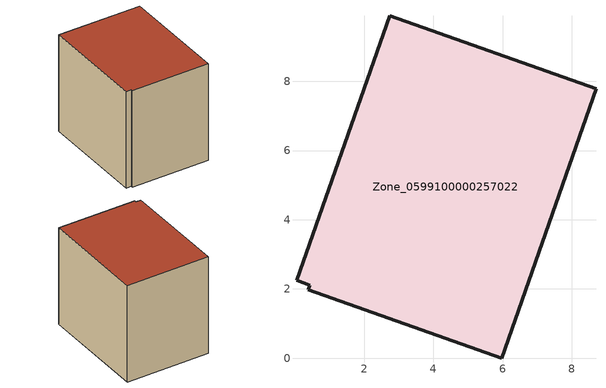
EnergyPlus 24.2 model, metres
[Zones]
Zone_0599100000257022
 floor ground (C_G): 0.05,2.25 2.74,9.89 8.7,7.78 5.97,0 0.39,1.98 0.43,2.11 z0.51
 wall outside (C_F): 8.7,7.78 2.74,9.89 0.05,2.25 0.43,2.11 0.39,1.98 5.97,0 8.7,7.78 z0.51:8.07
 roof outside (C_R): 2.74,9.89 0.05,2.25 0.43,2.11 0.39,1.98 5.97,0 8.7,7.78 z8.07
[BUILDING]
Pand.0599100000257022: North Axis=0; Terrain=City; Loads Convergence Tolerance Value=0.04; Temperature Convergence Tolerance Value=0.4; Solar Distribution=FullExterior; Maximum Number of Warmup Days=25; Minimum Number of Warmup Days=1
[Site:Location]
Rotterdam.The.Hague.AP_ZH_NLD Design_Conditions: Latitude=51.96; Longitude=4.45; Time Zone=1; Elevation=-4.5
[SITE:GROUNDTEMPERATURE:BUILDINGSURFACE]
18, 18, 18, 18, 18, 18, 18, 18, 18, 18, 18, 18
[MATERIAL] Thermal Absorptance=0.9; Solar Absorptance=0.7; Visible Absorptance=0.7
Name | Roughness | Thickness | Conductivity | Density | Specific Heat
G.TI.1965-1974 | MediumSmooth | 0.15 | 0.882353 | 540 | 1210
F.TI.1965-1974 | Rough | 0.3 | 0.697674 | 1920 | 840
R.TI.1965-1974 | MediumRough | 0.2 | 0.232558 | 1500 | 1000
[CONSTRUCTION]
C_G: G.TI.1965-1974
C_F: F.TI.1965-1974
C_R: R.TI.1965-1974
[ZONE]
Zone_0599100000257022: Type=1; Multiplier=1; Ceiling Height=Autocalculate; Volume=Autocalculate; Floor Area=autocalculate; Part of Total Floor Area=Yes
[ZONEINFILTRATION:DESIGNFLOWRATE]
Infil_Zone_0599100000257022: Zone or ZoneList or Space or SpaceList=Zone_0599100000257022; Schedule=AlwaysOn; Design Flow Rate Calculation Method=Flow/Area; Flow Rate per Floor Area=0.003; Constant Term Coefficient=1; Temperature Term Coefficient=0; Velocity Term Coefficient=0; Velocity Squared Term Coefficient=0
[HVACTEMPLATE:ZONE:IDEALLOADSAIRSYSTEM]
Zone_0599100000257022: Maximum Heating Supply Air Temperature=50; Minimum Cooling Supply Air Temperature=13; Maximum Heating Supply Air Humidity Ratio=0.0156; Minimum Cooling Supply Air Humidity Ratio=0.0077; Heating Limit=NoLimit; Cooling Limit=NoLimit; Dehumidification Control Type=ConstantSensibleHeatRatio; Cooling Sensible Heat Ratio=0.7; Dehumidification Setpoint=60; Humidification Control Type=None; Humidification Setpoint=30; Outdoor Air Method=None; Outdoor Air Flow Rate per Person=0.00944; Outdoor Air Flow Rate per Zone Floor Area=0; Outdoor Air Flow Rate per Zone=0; Demand Controlled Ventilation Type=None; Outdoor Air Economizer Type=NoEconomizer; Heat Recovery Type=None; Sensible Heat Recovery Effectiveness=0.7; Latent Heat Recovery Effectiveness=0.65
[ZONECONTROL:THERMOSTAT]
ThermostatControl_Zone_0599100000257022: Zone or ZoneList=Zone_0599100000257022; Control Type Schedule=DualSetpointControlType; Control 1=Thermostat_Zone_0599100000257022; Temperature Difference Between Cutout And Setpoint=0
[THERMOSTATSETPOINT:DUALSETPOINT]
Thermostat_Zone_0599100000257022: Heating Setpoint Temperature Schedule=HeatingSetpoint_Zone_0599100000257022; Cooling Setpoint Temperature Schedule=CoolingSetpoint_Zone_0599100000257022
[SCHEDULE:COMPACT]
HeatingSetpoint_Zone_0599100000257022: Through: 12/31, For: AllDays, Until: 24:00, 21
CoolingSetpoint_Zone_0599100000257022: Through: 12/31, For: AllDays, Until: 24:00, 24
DualSetpointControlType: Through: 12/31, For: AllDays, Until: 24:00, 4
AlwaysOn: Through: 12/31, For: AllDays, Until: 24:00, 1
